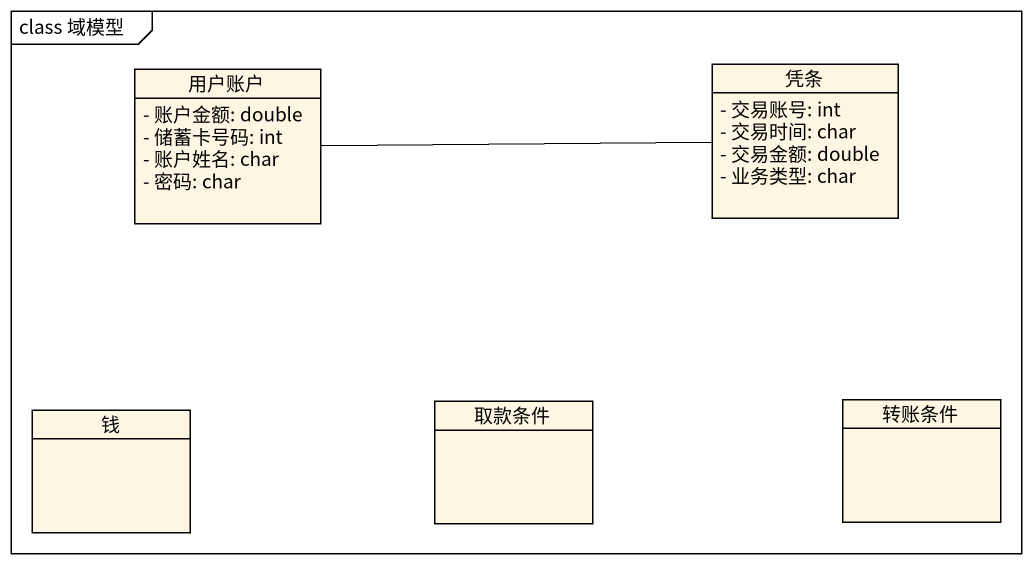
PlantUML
@startuml
mainframe class 域模型
hide circle
hide empty members
skinparam classAttributeIconSize 0
class 用户账户 {
  - 账户金额: double
  - 储蓄卡号码: int
  - 账户姓名: char
  - 密码: char
}
class 凭条 {
  - 交易账号: int
  - 交易时间: char
  - 交易金额: double
  - 业务类型: char
}
class 钱
class 取款条件
class 转账条件
用户账户 -right- 凭条
@enduml
